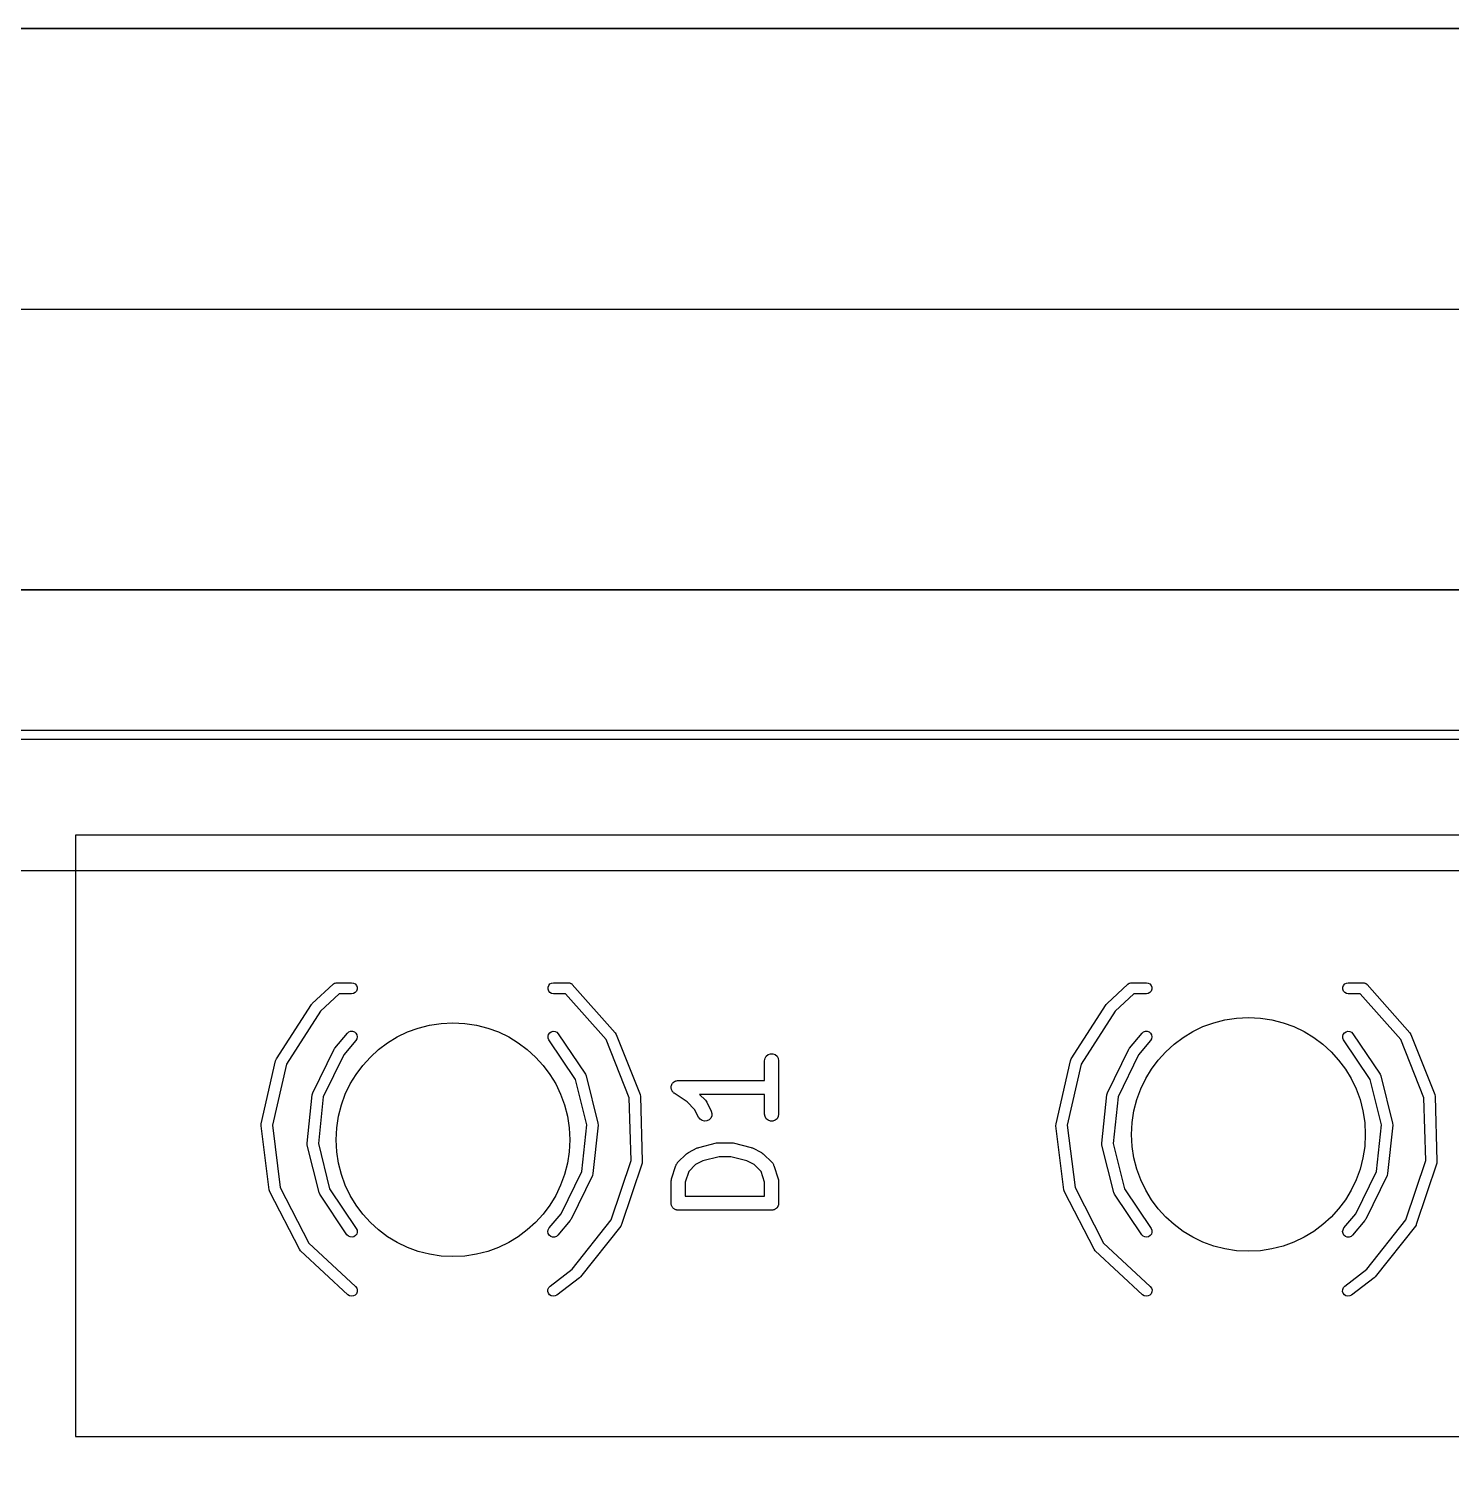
# Model space of a CAD drawing. Header units: millimetres. Extents: x 30 to 728, y -111 to 447.
# Drawn here: x 79.07 to 94.29, y 191.33 to 206.64 of the extents above; entities that cross this region are included whole.
import ezdxf

# ---------------------------------------------------------------- set-up
doc = ezdxf.new("R2010")
doc.units = ezdxf.units.MM
for name, color, linetype in [('BLACK', 7, 'Continuous'), ('プレート', 6, 'Continuous'), ('上壁', 4, 'Continuous'), ('下壁1', 150, 'Continuous'), ('下壁2', 2, 'Continuous'), ('化粧板', 1, 'Continuous'), ('参照PCB', 7, 'Continuous'), ('寸法', 21, 'Continuous'), ('裏面', 3, 'Continuous')]:
    doc.layers.add(name, color=color, linetype=linetype)
doc.layers.add('補助線', color=4, linetype='Continuous', transparency=0.8)

# ---------------------------------------------------------------- blocks, each defined once
blk = doc.blocks.new('hhskb-F.SilkS')
at = {"layer": 'BLACK'}
for p, q in [((48.4996, -31.8733), (48.7237, -31.666)), ((48.7237, -31.666), (48.7239, -31.6658)), ((48.7239, -31.6658), (48.7254, -31.664)), ((48.7254, -31.664), (48.7379, -31.6568)), ((48.7379, -31.6568), (48.7413, -31.6547)), ((48.7413, -31.6547), (48.7419, -31.6545)), ((48.7419, -31.6545), (48.7435, -31.6536)), ((48.7435, -31.6536), (48.7545, -31.6517)), ((48.7545, -31.6517), (48.7616, -31.6501)), ((48.7616, -31.6501), (48.7628, -31.6502)), ((48.7628, -31.6502), (48.764, -31.65)), ((48.764, -31.65), (48.92, -31.65)), ((48.92, -31.65), (48.9405, -31.6536)), ((48.9405, -31.6536), (48.9586, -31.664)), ((48.9586, -31.664), (48.972, -31.68)), ((48.972, -31.68), (48.9791, -31.6996)), ((51.0209, -31.6996), (51.028, -31.68)), ((51.028, -31.68), (51.0414, -31.664)), ((51.0414, -31.664), (51.0595, -31.6536)), ((51.0595, -31.6536), (51.08, -31.65)), ((51.08, -31.65), (51.236, -31.65)), ((51.236, -31.65), (51.2403, -31.6508)), ((51.2403, -31.6508), (51.2443, -31.6506)), ((51.2443, -31.6506), (51.2495, -31.6524)), ((51.2495, -31.6524), (51.2565, -31.6536)), ((51.2565, -31.6536), (51.261, -31.6562)), ((51.261, -31.6562), (51.264, -31.6572)), ((51.264, -31.6572), (51.2675, -31.66)), ((51.2675, -31.66), (51.2746, -31.664)), ((51.2746, -31.664), (51.2784, -31.6686)), ((51.2784, -31.6686), (51.2804, -31.6701)), ((51.2804, -31.6701), (51.7394, -32.1868)), ((56.9996, -31.8733), (57.2237, -31.666)), ((57.2237, -31.666), (57.2239, -31.6658)), ((57.2239, -31.6658), (57.2254, -31.664)), ((57.2254, -31.664), (57.2379, -31.6568)), ((57.2379, -31.6568), (57.2413, -31.6547)), ((57.2413, -31.6547), (57.2419, -31.6545)), ((57.2419, -31.6545), (57.2435, -31.6536)), ((57.2435, -31.6536), (57.2545, -31.6517)), ((57.2545, -31.6517), (57.2616, -31.6501)), ((57.2616, -31.6501), (57.2628, -31.6502)), ((57.2628, -31.6502), (57.264, -31.65)), ((57.264, -31.65), (57.42, -31.65)), ((57.42, -31.65), (57.4405, -31.6536)), ((57.4405, -31.6536), (57.4586, -31.664)), ((57.4586, -31.664), (57.472, -31.68)), ((57.472, -31.68), (57.4791, -31.6996)), ((59.5209, -31.6996), (59.528, -31.68)), ((59.528, -31.68), (59.5414, -31.664)), ((59.5414, -31.664), (59.5595, -31.6536)), ((59.5595, -31.6536), (59.58, -31.65)), ((59.58, -31.65), (59.736, -31.65)), ((59.736, -31.65), (59.7403, -31.6508)), ((59.7403, -31.6508), (59.7443, -31.6506)), ((59.7443, -31.6506), (59.7495, -31.6524)), ((59.7495, -31.6524), (59.7565, -31.6536)), ((59.7565, -31.6536), (59.761, -31.6562)), ((59.761, -31.6562), (59.764, -31.6572)), ((59.764, -31.6572), (59.7675, -31.66)), ((59.7675, -31.66), (59.7746, -31.664)), ((59.7746, -31.664), (59.7784, -31.6686)), ((59.7784, -31.6686), (59.7804, -31.6701)), ((59.7804, -31.6701), (60.2394, -32.1868)), ((48.788, -31.77), (48.5867, -31.9563)), ((48.92, -31.77), (48.788, -31.77)), ((48.9405, -31.7664), (48.92, -31.77)), ((48.9586, -31.756), (48.9405, -31.7664)), ((48.972, -31.74), (48.9586, -31.756)), ((48.9791, -31.7204), (48.972, -31.74)), ((48.9791, -31.6996), (48.9791, -31.7204)), ((51.0209, -31.7204), (51.0209, -31.6996)), ((51.028, -31.74), (51.0209, -31.7204)), ((51.0414, -31.756), (51.028, -31.74)), ((51.0595, -31.7664), (51.0414, -31.756)), ((51.08, -31.77), (51.0595, -31.7664)), ((51.2086, -31.77), (51.08, -31.77)), ((51.6427, -32.2586), (51.2086, -31.77)), ((57.288, -31.77), (57.0867, -31.9563)), ((57.42, -31.77), (57.288, -31.77)), ((57.4405, -31.7664), (57.42, -31.77)), ((57.4586, -31.756), (57.4405, -31.7664)), ((57.472, -31.74), (57.4586, -31.756)), ((57.4791, -31.7204), (57.472, -31.74)), ((57.4791, -31.6996), (57.4791, -31.7204)), ((59.5209, -31.7204), (59.5209, -31.6996)), ((59.528, -31.74), (59.5209, -31.7204)), ((59.5414, -31.756), (59.528, -31.74)), ((59.5595, -31.7664), (59.5414, -31.756)), ((59.58, -31.77), (59.5595, -31.7664)), ((59.7086, -31.77), (59.58, -31.77)), ((60.1427, -32.2586), (59.7086, -31.77)), ((48.1154, -32.4657), (48.4899, -31.8849)), ((48.5867, -31.9563), (48.2219, -32.5218)), ((48.4899, -31.8849), (48.4951, -31.8793)), ((48.4951, -31.8793), (48.4996, -31.8733)), ((56.6154, -32.4657), (56.9899, -31.8849)), ((57.0867, -31.9563), (56.7219, -32.5218)), ((56.9899, -31.8849), (56.9951, -31.8793)), ((56.9951, -31.8793), (56.9996, -31.8733)), ((48.7412, -32.3488), (48.874, -32.1905)), ((48.966, -32.2676), (48.8379, -32.4203)), ((48.874, -32.1905), (48.89, -32.1771)), ((48.89, -32.1771), (48.9096, -32.17)), ((48.9096, -32.17), (48.9304, -32.1699)), ((48.9304, -32.1699), (48.95, -32.1771)), ((48.95, -32.1771), (48.966, -32.1905)), ((48.966, -32.1905), (48.9764, -32.2085)), ((48.9764, -32.2496), (48.966, -32.2676)), ((48.9764, -32.2085), (48.98, -32.229)), ((48.98, -32.229), (48.9764, -32.2496)), ((51.0203, -32.2227), (51.0261, -32.2027)), ((51.0218, -32.2435), (51.0203, -32.2227)), ((51.0302, -32.2625), (51.0218, -32.2435)), ((51.0261, -32.2027), (51.0384, -32.1858)), ((51.3152, -32.6859), (51.0302, -32.2625)), ((51.0384, -32.1858), (51.0556, -32.1742)), ((51.0556, -32.1742), (51.0759, -32.1692)), ((51.0759, -32.1692), (51.0966, -32.1714)), ((51.0966, -32.1714), (51.1153, -32.1805)), ((51.1153, -32.1805), (51.1298, -32.1955)), ((51.1298, -32.1955), (51.4207, -32.6277)), ((51.8895, -32.8814), (51.6427, -32.2586)), ((51.7394, -32.1868), (51.7394, -32.1868)), ((51.7394, -32.1868), (51.7503, -32.2045)), ((51.7503, -32.2045), (52.005, -32.847)), ((57.2412, -32.3488), (57.374, -32.1905)), ((57.466, -32.2676), (57.3379, -32.4203)), ((57.374, -32.1905), (57.39, -32.1771)), ((57.39, -32.1771), (57.4096, -32.17)), ((57.4096, -32.17), (57.4304, -32.1699)), ((57.4304, -32.1699), (57.45, -32.1771)), ((57.45, -32.1771), (57.466, -32.1905)), ((57.466, -32.1905), (57.4764, -32.2085)), ((57.4764, -32.2496), (57.466, -32.2676)), ((57.4764, -32.2085), (57.48, -32.229)), ((57.48, -32.229), (57.4764, -32.2496)), ((59.5203, -32.2227), (59.5261, -32.2027)), ((59.5218, -32.2435), (59.5203, -32.2227)), ((59.5302, -32.2625), (59.5218, -32.2435)), ((59.5261, -32.2027), (59.5384, -32.1858)), ((59.8152, -32.6859), (59.5302, -32.2625)), ((59.5384, -32.1858), (59.5556, -32.1742)), ((59.5556, -32.1742), (59.5759, -32.1692)), ((59.5759, -32.1692), (59.5966, -32.1714)), ((59.5966, -32.1714), (59.6153, -32.1805)), ((59.6153, -32.1805), (59.6298, -32.1955)), ((59.6298, -32.1955), (59.9207, -32.6277)), ((60.3895, -32.8814), (60.1427, -32.2586)), ((60.2394, -32.1868), (60.2394, -32.1868)), ((60.2394, -32.1868), (60.2503, -32.2045)), ((60.2503, -32.2045), (60.505, -32.847)), ((48.5045, -32.8291), (48.7333, -32.361)), ((48.8379, -32.4203), (48.617, -32.8722)), ((48.7333, -32.361), (48.7376, -32.3551)), ((48.7376, -32.3551), (48.7412, -32.3488)), ((53.3419, -32.4586), (53.3549, -32.4361)), ((53.3549, -32.4361), (53.3749, -32.4193)), ((53.3749, -32.4193), (53.3994, -32.4104)), ((53.3994, -32.4104), (53.4254, -32.4104)), ((53.4254, -32.4104), (53.4499, -32.4193)), ((53.4499, -32.4193), (53.4698, -32.4361)), ((53.4698, -32.4361), (53.4829, -32.4586)), ((57.0045, -32.8291), (57.2333, -32.361)), ((57.3379, -32.4203), (57.117, -32.8722)), ((57.2333, -32.361), (57.2376, -32.3551)), ((57.2376, -32.3551), (57.2412, -32.3488)), ((47.9539, -33.1587), (48.1073, -32.4849)), ((48.2219, -32.5218), (48.0733, -33.1751)), ((48.1073, -32.4849), (48.1153, -32.4657)), ((48.1153, -32.4657), (48.1154, -32.4657)), ((53.3374, -32.4843), (53.3419, -32.4586)), ((53.3374, -32.695), (53.3374, -32.4843)), ((53.4829, -32.4586), (53.4874, -32.4843)), ((53.4874, -32.4843), (53.4874, -33.0557)), ((56.4539, -33.1587), (56.6073, -32.4849)), ((56.7219, -32.5218), (56.5733, -33.1751)), ((56.6073, -32.4849), (56.6153, -32.4657)), ((56.6153, -32.4657), (56.6154, -32.4657)), ((51.4357, -33.171), (51.3152, -32.6859)), ((51.4207, -32.6277), (51.4207, -32.6277)), ((51.4207, -32.6277), (51.4291, -32.6467)), ((51.4291, -32.6467), (51.5547, -33.1523)), ((52.3385, -32.757), (52.3416, -32.7486)), ((52.3416, -32.7486), (52.3437, -32.7399)), ((52.3437, -32.7399), (52.346, -32.7364)), ((52.346, -32.7364), (52.3474, -32.7325)), ((52.3474, -32.7325), (52.3532, -32.7256)), ((52.3532, -32.7256), (52.3581, -32.7182)), ((52.3581, -32.7182), (52.3615, -32.7157)), ((52.3615, -32.7157), (52.3642, -32.7125)), ((52.3642, -32.7125), (52.3719, -32.7081)), ((52.3719, -32.7081), (52.3791, -32.7028)), ((52.3791, -32.7028), (52.3831, -32.7016)), ((52.3831, -32.7016), (52.3867, -32.6995)), ((52.3867, -32.6995), (52.3955, -32.698)), ((52.3955, -32.698), (52.4041, -32.6955)), ((52.4041, -32.6955), (52.4083, -32.6957)), ((52.4083, -32.6957), (52.4124, -32.695)), ((52.4124, -32.695), (53.3374, -32.695)), ((59.9357, -33.171), (59.8152, -32.6859)), ((59.9207, -32.6277), (59.9207, -32.6277)), ((59.9207, -32.6277), (59.9291, -32.6467)), ((59.9291, -32.6467), (60.0547, -33.1523)), ((48.4439, -33.3671), (48.4988, -32.8491)), ((48.4988, -32.8491), (48.5045, -32.8291)), ((48.4988, -32.8491), (48.4988, -32.8491)), ((48.617, -32.8722), (48.5644, -33.3692)), ((51.9085, -33.5511), (51.8895, -32.8814)), ((52.005, -32.847), (52.0092, -32.8674)), ((52.0092, -32.8674), (52.0092, -32.8675)), ((52.0092, -32.8675), (52.0287, -33.5583)), ((52.3375, -32.7652), (52.3385, -32.7611)), ((52.3385, -32.7741), (52.3375, -32.7652)), ((52.3385, -32.7611), (52.3385, -32.757)), ((52.3385, -32.783), (52.3385, -32.7741)), ((52.3399, -32.7869), (52.3385, -32.783)), ((52.3404, -32.7911), (52.3399, -32.7869)), ((52.3444, -32.7991), (52.3404, -32.7911)), ((52.3474, -32.8075), (52.3444, -32.7991)), ((52.3501, -32.8107), (52.3474, -32.8075)), ((52.3519, -32.8144), (52.3501, -32.8107)), ((52.3584, -32.8206), (52.3519, -32.8144)), ((52.3642, -32.8275), (52.3584, -32.8206)), ((52.3678, -32.8295), (52.3642, -32.8275)), ((52.3708, -32.8324), (52.3678, -32.8295)), ((52.5075, -32.9235), (52.3708, -32.8324)), ((53.3374, -32.845), (52.6411, -32.845)), ((52.6411, -32.845), (52.7035, -32.9074)), ((52.7035, -32.9074), (52.7104, -32.9173)), ((53.3374, -33.0557), (53.3374, -32.845)), ((56.9439, -33.3671), (56.9988, -32.8491)), ((56.9988, -32.8491), (57.0045, -32.8291)), ((56.9988, -32.8491), (56.9988, -32.8491)), ((57.117, -32.8722), (57.0644, -33.3692)), ((60.4085, -33.5511), (60.3895, -32.8814)), ((60.505, -32.847), (60.5092, -32.8674)), ((60.5092, -32.8674), (60.5092, -32.8675)), ((60.5092, -32.8675), (60.5287, -33.5583)), ((52.5888, -33.0049), (52.5075, -32.9235)), ((52.631, -33.0893), (52.5888, -33.0049)), ((52.7104, -32.9173), (52.7176, -32.9269)), ((52.7176, -32.9269), (52.7652, -33.0222)), ((52.7652, -33.0222), (52.7726, -33.0471)), ((52.7726, -33.0471), (52.771, -33.0731)), ((53.3419, -33.0814), (53.3374, -33.0557)), ((53.4874, -33.0557), (53.4829, -33.0814)), ((47.9529, -33.1796), (47.9539, -33.1588)), ((48.0393, -33.8653), (47.9529, -33.1796)), ((47.9539, -33.1588), (47.9539, -33.1587)), ((48.0733, -33.1751), (48.157, -33.8398)), ((51.383, -33.668), (51.4357, -33.171)), ((51.5561, -33.1731), (51.5012, -33.6912)), ((51.5547, -33.1523), (51.5561, -33.1731)), ((51.5561, -33.1731), (51.5561, -33.1731)), ((52.6465, -33.1102), (52.631, -33.0893)), ((52.6683, -33.1245), (52.6465, -33.1102)), ((52.6936, -33.1306), (52.6683, -33.1245)), ((52.7195, -33.1276), (52.6936, -33.1306)), ((52.7428, -33.116), (52.7195, -33.1276)), ((52.7607, -33.097), (52.7428, -33.116)), ((52.771, -33.0731), (52.7607, -33.097)), ((53.3549, -33.1039), (53.3419, -33.0814)), ((53.3749, -33.1207), (53.3549, -33.1039)), ((53.3994, -33.1296), (53.3749, -33.1207)), ((53.4254, -33.1296), (53.3994, -33.1296)), ((53.4499, -33.1207), (53.4254, -33.1296)), ((53.4698, -33.1039), (53.4499, -33.1207)), ((53.4829, -33.0814), (53.4698, -33.1039)), ((56.4529, -33.1796), (56.4539, -33.1588)), ((56.5393, -33.8653), (56.4529, -33.1796)), ((56.4539, -33.1588), (56.4539, -33.1587)), ((56.5733, -33.1751), (56.657, -33.8398)), ((59.8829, -33.668), (59.9357, -33.171)), ((60.0561, -33.1731), (60.0012, -33.6912)), ((60.0547, -33.1523), (60.0561, -33.1731)), ((60.0561, -33.1731), (60.0561, -33.1731)), ((48.4446, -33.3775), (48.4439, -33.3671)), ((48.4439, -33.3671), (48.4439, -33.3671)), ((52.6323, -33.4115), (52.8228, -33.3639)), ((52.8228, -33.3639), (52.8319, -33.3633)), ((52.8319, -33.3633), (52.841, -33.3617)), ((52.841, -33.3617), (52.9838, -33.3617)), ((52.9838, -33.3617), (52.9928, -33.3633)), ((52.9928, -33.3633), (53.002, -33.3639)), ((53.002, -33.3639), (53.1925, -33.4115)), ((56.9446, -33.3775), (56.9439, -33.3671)), ((56.9439, -33.3671), (56.9439, -33.3671)), ((48.4453, -33.3879), (48.4446, -33.3775)), ((48.571, -33.8935), (48.4453, -33.3879)), ((48.4453, -33.3879), (48.4453, -33.3879)), ((48.5644, -33.3692), (48.6849, -33.8543)), ((52.407, -33.5741), (52.5022, -33.4789)), ((52.5022, -33.4789), (52.512, -33.472)), ((52.512, -33.472), (52.5217, -33.4648)), ((52.5217, -33.4648), (52.6169, -33.4172)), ((52.6169, -33.4172), (52.6248, -33.4149)), ((52.6248, -33.4149), (52.6323, -33.4115)), ((52.8502, -33.5117), (52.6767, -33.5551)), ((52.9746, -33.5117), (52.8502, -33.5117)), ((53.1481, -33.5551), (52.9746, -33.5117)), ((53.1925, -33.4115), (53.2, -33.4149)), ((53.2, -33.4149), (53.2078, -33.4172)), ((53.2078, -33.4172), (53.3031, -33.4648)), ((53.3031, -33.4648), (53.3127, -33.472)), ((53.3127, -33.472), (53.3226, -33.4789)), ((53.3226, -33.4789), (53.4178, -33.5741)), ((56.9453, -33.3879), (56.9446, -33.3775)), ((57.071, -33.8935), (56.9453, -33.3879)), ((56.9453, -33.3879), (56.9453, -33.3879)), ((57.0644, -33.3692), (57.1849, -33.8543)), ((51.162, -34.1199), (51.383, -33.668)), ((51.6972, -34.1869), (51.9085, -33.5511)), ((52.0257, -33.5789), (51.8078, -34.2348)), ((52.0287, -33.5583), (52.0257, -33.5789)), ((52.3412, -33.7463), (52.3888, -33.6034)), ((52.3888, -33.6034), (52.3909, -33.5996)), ((52.3909, -33.5996), (52.392, -33.5954)), ((52.392, -33.5954), (52.3971, -33.5882)), ((52.3971, -33.5882), (52.4013, -33.5805)), ((52.4013, -33.5805), (52.4045, -33.5776)), ((52.4045, -33.5776), (52.407, -33.5741)), ((52.5256, -33.6677), (52.4874, -33.7822)), ((52.5997, -33.5935), (52.5256, -33.6677)), ((52.6767, -33.5551), (52.5997, -33.5935)), ((53.2251, -33.5935), (53.1481, -33.5551)), ((53.2992, -33.6677), (53.2251, -33.5935)), ((53.3374, -33.7822), (53.2992, -33.6677)), ((53.4178, -33.5741), (53.4203, -33.5777)), ((53.4203, -33.5777), (53.4235, -33.5805)), ((53.4235, -33.5805), (53.4277, -33.5882)), ((53.4277, -33.5882), (53.4327, -33.5954)), ((53.4327, -33.5954), (53.4339, -33.5996)), ((53.4339, -33.5996), (53.4359, -33.6034)), ((53.4359, -33.6034), (53.4835, -33.7463)), ((59.662, -34.1199), (59.8829, -33.668)), ((60.1972, -34.1869), (60.4085, -33.5511)), ((60.5257, -33.5789), (60.3078, -34.2348)), ((60.5287, -33.5583), (60.5257, -33.5789)), ((51.4954, -33.7112), (51.2666, -34.1792)), ((51.5012, -33.6912), (51.4954, -33.7112)), ((51.4954, -33.7112), (51.4954, -33.7112)), ((52.3374, -33.77), (52.3395, -33.7582)), ((52.3374, -34.0081), (52.3374, -33.77)), ((52.3395, -33.7582), (52.3412, -33.7463)), ((52.4874, -33.7822), (52.4874, -33.9331)), ((53.3374, -33.9331), (53.3374, -33.7822)), ((53.4835, -33.7463), (53.4853, -33.7582)), ((53.4853, -33.7582), (53.4874, -33.77)), ((53.4874, -33.77), (53.4874, -34.0081)), ((59.9954, -33.7112), (59.7666, -34.1792)), ((60.0012, -33.6912), (59.9954, -33.7112)), ((59.9954, -33.7112), (59.9954, -33.7112)), ((48.0454, -33.8852), (48.0393, -33.8653)), ((48.0393, -33.8653), (48.0393, -33.8653)), ((48.3611, -34.5), (48.0454, -33.8852)), ((48.157, -33.8398), (48.463, -34.4358)), ((48.5794, -33.9125), (48.571, -33.8935)), ((48.571, -33.8935), (48.571, -33.8935)), ((48.8704, -34.3446), (48.5794, -33.9125)), ((48.6849, -33.8543), (48.9699, -34.2776)), ((52.4874, -33.9331), (53.3374, -33.9331)), ((56.5454, -33.8852), (56.5393, -33.8653)), ((56.5393, -33.8653), (56.5393, -33.8653)), ((56.8611, -34.5), (56.5454, -33.8852)), ((56.657, -33.8398), (56.963, -34.4358)), ((57.0794, -33.9125), (57.071, -33.8935)), ((57.071, -33.8935), (57.071, -33.8935)), ((57.3704, -34.3446), (57.0794, -33.9125)), ((57.1849, -33.8543), (57.4699, -34.2776)), ((51.0339, -34.2726), (51.162, -34.1199)), ((52.3385, -34.0146), (52.3374, -34.0081)), ((52.3385, -34.0211), (52.3385, -34.0146)), ((52.3408, -34.0273), (52.3385, -34.0211)), ((52.3419, -34.0337), (52.3408, -34.0273)), ((52.3452, -34.0394), (52.3419, -34.0337)), ((52.3474, -34.0456), (52.3452, -34.0394)), ((52.3516, -34.0506), (52.3474, -34.0456)), ((52.3549, -34.0563), (52.3516, -34.0506)), ((52.36, -34.0605), (52.3549, -34.0563)), ((52.3642, -34.0655), (52.36, -34.0605)), ((52.3699, -34.0688), (52.3642, -34.0655)), ((52.3749, -34.073), (52.3699, -34.0688)), ((52.381, -34.0753), (52.3749, -34.073)), ((52.3867, -34.0786), (52.381, -34.0753)), ((52.3932, -34.0797), (52.3867, -34.0786)), ((52.3994, -34.082), (52.3932, -34.0797)), ((52.4059, -34.082), (52.3994, -34.082)), ((52.4124, -34.0831), (52.4059, -34.082)), ((53.4124, -34.0831), (52.4124, -34.0831)), ((53.4188, -34.082), (53.4124, -34.0831)), ((53.4254, -34.082), (53.4188, -34.082)), ((53.4316, -34.0797), (53.4254, -34.082)), ((53.438, -34.0786), (53.4316, -34.0797)), ((53.4437, -34.0753), (53.438, -34.0786)), ((53.4499, -34.073), (53.4437, -34.0753)), ((53.4549, -34.0688), (53.4499, -34.073)), ((53.4606, -34.0655), (53.4549, -34.0688)), ((53.4648, -34.0605), (53.4606, -34.0655)), ((53.4698, -34.0563), (53.4648, -34.0605)), ((53.4731, -34.0506), (53.4698, -34.0563)), ((53.4773, -34.0456), (53.4731, -34.0506)), ((53.4796, -34.0394), (53.4773, -34.0456)), ((53.4829, -34.0337), (53.4796, -34.0394)), ((53.484, -34.0273), (53.4829, -34.0337)), ((53.4862, -34.0211), (53.484, -34.0273)), ((53.4874, -34.0081), (53.4862, -34.0146)), ((53.4862, -34.0146), (53.4862, -34.0211)), ((59.5339, -34.2726), (59.662, -34.1199)), ((48.9699, -34.2776), (48.9784, -34.2967)), ((51.0235, -34.2906), (51.0339, -34.2726)), ((51.2586, -34.1914), (51.1258, -34.3497)), ((51.2623, -34.1851), (51.2586, -34.1914)), ((51.2666, -34.1792), (51.2623, -34.1851)), ((51.2794, -34.7144), (51.6972, -34.1869)), ((51.7979, -34.2531), (51.3688, -34.7949)), ((51.8043, -34.2412), (51.7979, -34.2531)), ((51.7979, -34.2531), (51.7979, -34.2531)), ((51.8078, -34.2348), (51.8043, -34.2412)), ((51.8078, -34.2348), (51.8078, -34.2348)), ((57.4699, -34.2776), (57.4784, -34.2967)), ((59.5235, -34.2906), (59.5339, -34.2726)), ((59.7586, -34.1914), (59.6258, -34.3497)), ((59.7623, -34.1851), (59.7586, -34.1914)), ((59.7666, -34.1792), (59.7623, -34.1851)), ((59.7794, -34.7144), (60.1972, -34.1869)), ((60.2979, -34.2531), (59.8688, -34.7949)), ((60.3043, -34.2412), (60.2979, -34.2531)), ((60.2979, -34.2531), (60.2979, -34.2531)), ((60.3078, -34.2348), (60.3043, -34.2412)), ((60.3078, -34.2348), (60.3078, -34.2348)), ((48.463, -34.4358), (48.9622, -34.8983)), ((48.8849, -34.3596), (48.8704, -34.3446)), ((48.9036, -34.3688), (48.8849, -34.3596)), ((48.9243, -34.371), (48.9036, -34.3688)), ((48.9445, -34.366), (48.9243, -34.371)), ((48.9618, -34.3543), (48.9445, -34.366)), ((48.9741, -34.3375), (48.9618, -34.3543)), ((48.9798, -34.3174), (48.9741, -34.3375)), ((48.9784, -34.2967), (48.9798, -34.3174)), ((51.0198, -34.3111), (51.0235, -34.2906)), ((51.0235, -34.3316), (51.0198, -34.3111)), ((51.0339, -34.3497), (51.0235, -34.3316)), ((51.0498, -34.3631), (51.0339, -34.3497)), ((51.0694, -34.3702), (51.0498, -34.3631)), ((51.0903, -34.3702), (51.0694, -34.3702)), ((51.1098, -34.3631), (51.0903, -34.3702)), ((51.1258, -34.3497), (51.1098, -34.3631)), ((56.963, -34.4358), (57.4622, -34.8983)), ((57.3849, -34.3596), (57.3704, -34.3446)), ((57.4036, -34.3688), (57.3849, -34.3596)), ((57.4243, -34.371), (57.4036, -34.3688)), ((57.4445, -34.366), (57.4243, -34.371)), ((57.4618, -34.3543), (57.4445, -34.366)), ((57.4741, -34.3375), (57.4618, -34.3543)), ((57.4798, -34.3174), (57.4741, -34.3375)), ((57.4784, -34.2967), (57.4798, -34.3174)), ((59.5198, -34.3111), (59.5235, -34.2906)), ((59.5235, -34.3316), (59.5198, -34.3111)), ((59.5339, -34.3497), (59.5235, -34.3316)), ((59.5498, -34.3631), (59.5339, -34.3497)), ((59.5694, -34.3702), (59.5498, -34.3631)), ((59.5903, -34.3702), (59.5694, -34.3702)), ((59.6098, -34.3631), (59.5903, -34.3702)), ((59.6258, -34.3497), (59.6098, -34.3631)), ((48.3737, -34.5166), (48.3611, -34.5)), ((48.8806, -34.9863), (48.3737, -34.5166)), ((56.8737, -34.5166), (56.8611, -34.5)), ((57.3806, -34.9863), (56.8737, -34.5166)), ((51.0423, -34.8946), (51.2794, -34.7144)), ((59.5423, -34.8946), (59.7794, -34.7144)), ((48.9622, -34.8983), (48.9748, -34.9149)), ((51.0282, -34.9098), (51.0423, -34.8946)), ((51.358, -34.8054), (51.1149, -34.9901)), ((51.3632, -34.7999), (51.358, -34.8054)), ((51.3688, -34.7949), (51.3632, -34.7999)), ((57.4622, -34.8983), (57.4748, -34.9149)), ((59.5282, -34.9098), (59.5423, -34.8946)), ((59.858, -34.8054), (59.6149, -34.9901)), ((59.8632, -34.7999), (59.858, -34.8054)), ((59.8688, -34.7949), (59.8632, -34.7999)), ((48.8981, -34.9976), (48.8806, -34.9863)), ((48.9184, -35.0023), (48.8981, -34.9976)), ((48.9391, -34.9997), (48.9184, -35.0023)), ((48.9577, -34.9901), (48.9391, -34.9997)), ((48.9718, -34.9749), (48.9577, -34.9901)), ((48.9799, -34.9556), (48.9718, -34.9749)), ((48.9748, -34.9149), (48.9809, -34.9348)), ((48.9809, -34.9348), (48.9799, -34.9556)), ((51.0191, -34.9499), (51.0201, -34.9291)), ((51.0253, -34.9698), (51.0191, -34.9499)), ((51.0201, -34.9291), (51.0282, -34.9098)), ((51.0379, -34.9864), (51.0253, -34.9698)), ((51.0554, -34.9977), (51.0379, -34.9864)), ((51.0757, -35.0023), (51.0554, -34.9977)), ((51.0964, -34.9996), (51.0757, -35.0023)), ((51.1149, -34.9901), (51.0964, -34.9996)), ((57.3981, -34.9976), (57.3806, -34.9863)), ((57.4184, -35.0023), (57.3981, -34.9976)), ((57.4391, -34.9997), (57.4184, -35.0023)), ((57.4576, -34.9901), (57.4391, -34.9997)), ((57.4718, -34.9749), (57.4576, -34.9901)), ((57.4799, -34.9556), (57.4718, -34.9749)), ((57.4748, -34.9149), (57.4809, -34.9348)), ((57.4809, -34.9348), (57.4799, -34.9556)), ((59.5191, -34.9499), (59.5201, -34.9291)), ((59.5253, -34.9698), (59.5191, -34.9499)), ((59.5201, -34.9291), (59.5282, -34.9098)), ((59.5379, -34.9864), (59.5253, -34.9698)), ((59.5554, -34.9977), (59.5379, -34.9864)), ((59.5757, -35.0023), (59.5554, -34.9977)), ((59.5964, -34.9996), (59.5757, -35.0023)), ((59.6149, -34.9901), (59.5964, -34.9996))]:
    blk.add_line(p, q, dxfattribs=at)

msp = doc.modelspace()

# ---------------------------------------------------------------- linework, layer by layer
at = {"layer": 'プレート'}
msp.add_lwpolyline([(55.158, 200.636), (55.158, 79.636, 0.414214), (61.158, 73.636), (205.158, 73.636, 0.414214), (211.158, 79.636), (211.158, 200.636, 0.414214), (205.158, 206.636), (154.108, 206.636), (154.108, 200.636), (194.833, 200.636), (194.833, 196.616), (194.833, 179.273), (143.108, 179.273), (136.945, 179.273), (136.945, 200.636), (143.108, 200.636), (143.108, 206.636), (61.158, 206.636, 0.414214)], format="xyb", close=True, dxfattribs=at)
msp.add_lwpolyline([(79.574, 198.012), (79.574, 191.586), (104.987, 191.586), (104.987, 198.012)], close=True, dxfattribs=at)
at = {"layer": '上壁'}
msp.add_lwpolyline([(61.158, 206.636), (143.108, 206.636), (143.108, 200.636), (55.158, 200.636, -0.414214)], format="xyb", close=True, dxfattribs=at)
at = {"layer": '下壁1'}
msp.add_lwpolyline([(61.158, 206.636), (143.108, 206.636), (143.108, 200.636), (55.158, 200.636, -0.414214)], format="xyb", close=True, dxfattribs=at)
at = {"layer": '下壁2'}
msp.add_lwpolyline([(211.158, 200.636), (55.158, 200.636, -0.414214), (61.158, 206.636), (205.158, 206.636, -0.414214)], format="xyb", close=True, dxfattribs=at)
at = {"layer": '化粧板'}
msp.add_lwpolyline([(61.158, 206.636), (205.158, 206.636, -0.414214), (211.158, 200.636), (211.158, 79.636, -0.414214), (205.158, 73.636), (61.158, 73.636, -0.414214), (55.158, 79.636), (55.158, 200.636, -0.414214)], format="xyb", close=True, dxfattribs=at)
for centre in [(83.612, 194.757), (92.12, 194.814)]:
    msp.add_circle(centre, 1.25, dxfattribs=at)
at = {"layer": '参照PCB'}
for p, q in [((62.608, 199.136), (203.608, 199.136)), ((203.558, 199.036), (62.658, 199.036))]:
    msp.add_line(p, q, dxfattribs=at)
at = {"layer": '裏面'}
msp.add_lwpolyline([(61.158, 206.636), (205.158, 206.636, -0.414214), (211.158, 200.636), (211.158, 79.636, -0.414214), (205.158, 73.636), (61.158, 73.636, -0.414214), (55.158, 79.636), (55.158, 200.636, -0.414214)], format="xyb", close=True, dxfattribs=at)
at = {"layer": '補助線'}
for p, q in [((30.056, 206.636), (254.578, 206.636)), ((30.056, 203.636), (254.578, 203.636)), ((30.056, 200.636), (254.578, 200.636)), ((30.056, 197.636), (254.578, 197.636))]:
    msp.add_line(p, q, dxfattribs=at)

# ---------------------------------------------------------------- block references
at = {"layer": '寸法', "linetype": 'ByBlock'}
msp.add_blockref('hhskb-F.SilkS', (33.608, 228.086), dxfattribs=at)

doc.saveas('drawing.dxf')
